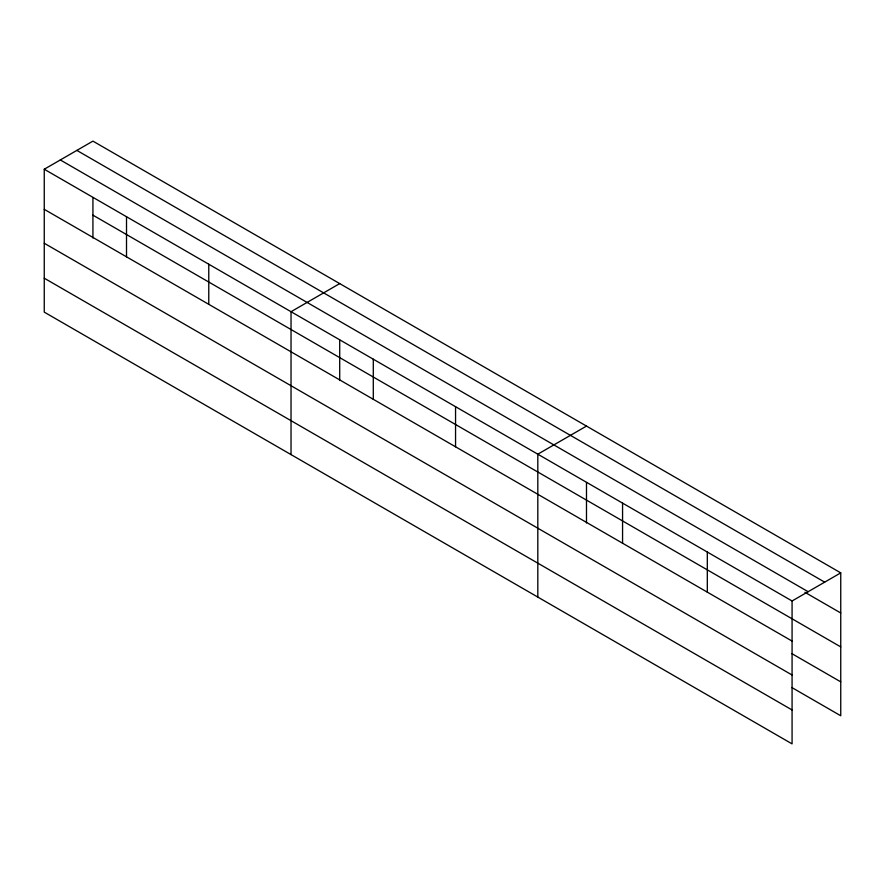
<?xml version="1.0" encoding="UTF-8"?>
<svg xmlns="http://www.w3.org/2000/svg" width="885" height="885" viewBox="0 0 885 885"><rect width="100%" height="100%" fill="white"/><g stroke="black" fill="none" stroke-linecap="round" stroke-linejoin="round"><path stroke-width="1.33" d="M792.075 675.001L792.075 600.981L44.25 169.234L44.25 312.128L792.075 743.876L792.075 675.001L44.25 243.253M791.809 687.512L840.75 715.766L840.75 572.872L92.925 141.124L44.25 169.234M339.707 283.598L291.032 311.708L291.032 454.602M586.489 426.083L537.814 454.182L537.814 597.076M792.075 600.981L840.75 572.872M76.862 150.395L824.687 582.153M60.313 159.953L808.138 591.711M804.941 592.308L840.75 612.984M92.925 215.155L840.75 646.902M44.25 209.336L792.075 641.083M791.809 653.595L840.75 681.848M44.25 278.2L792.075 709.958M707.314 552.052L707.314 592.153M622.564 503.111L622.564 543.224M586.489 482.469L586.489 522.958M455.554 406.691L455.554 446.792M373.293 359.199L373.293 399.301M339.707 339.984L339.707 380.484M208.772 264.217L208.772 304.318M126.511 216.725L126.511 256.827M92.925 197.51L92.925 237.999"/></g></svg>
